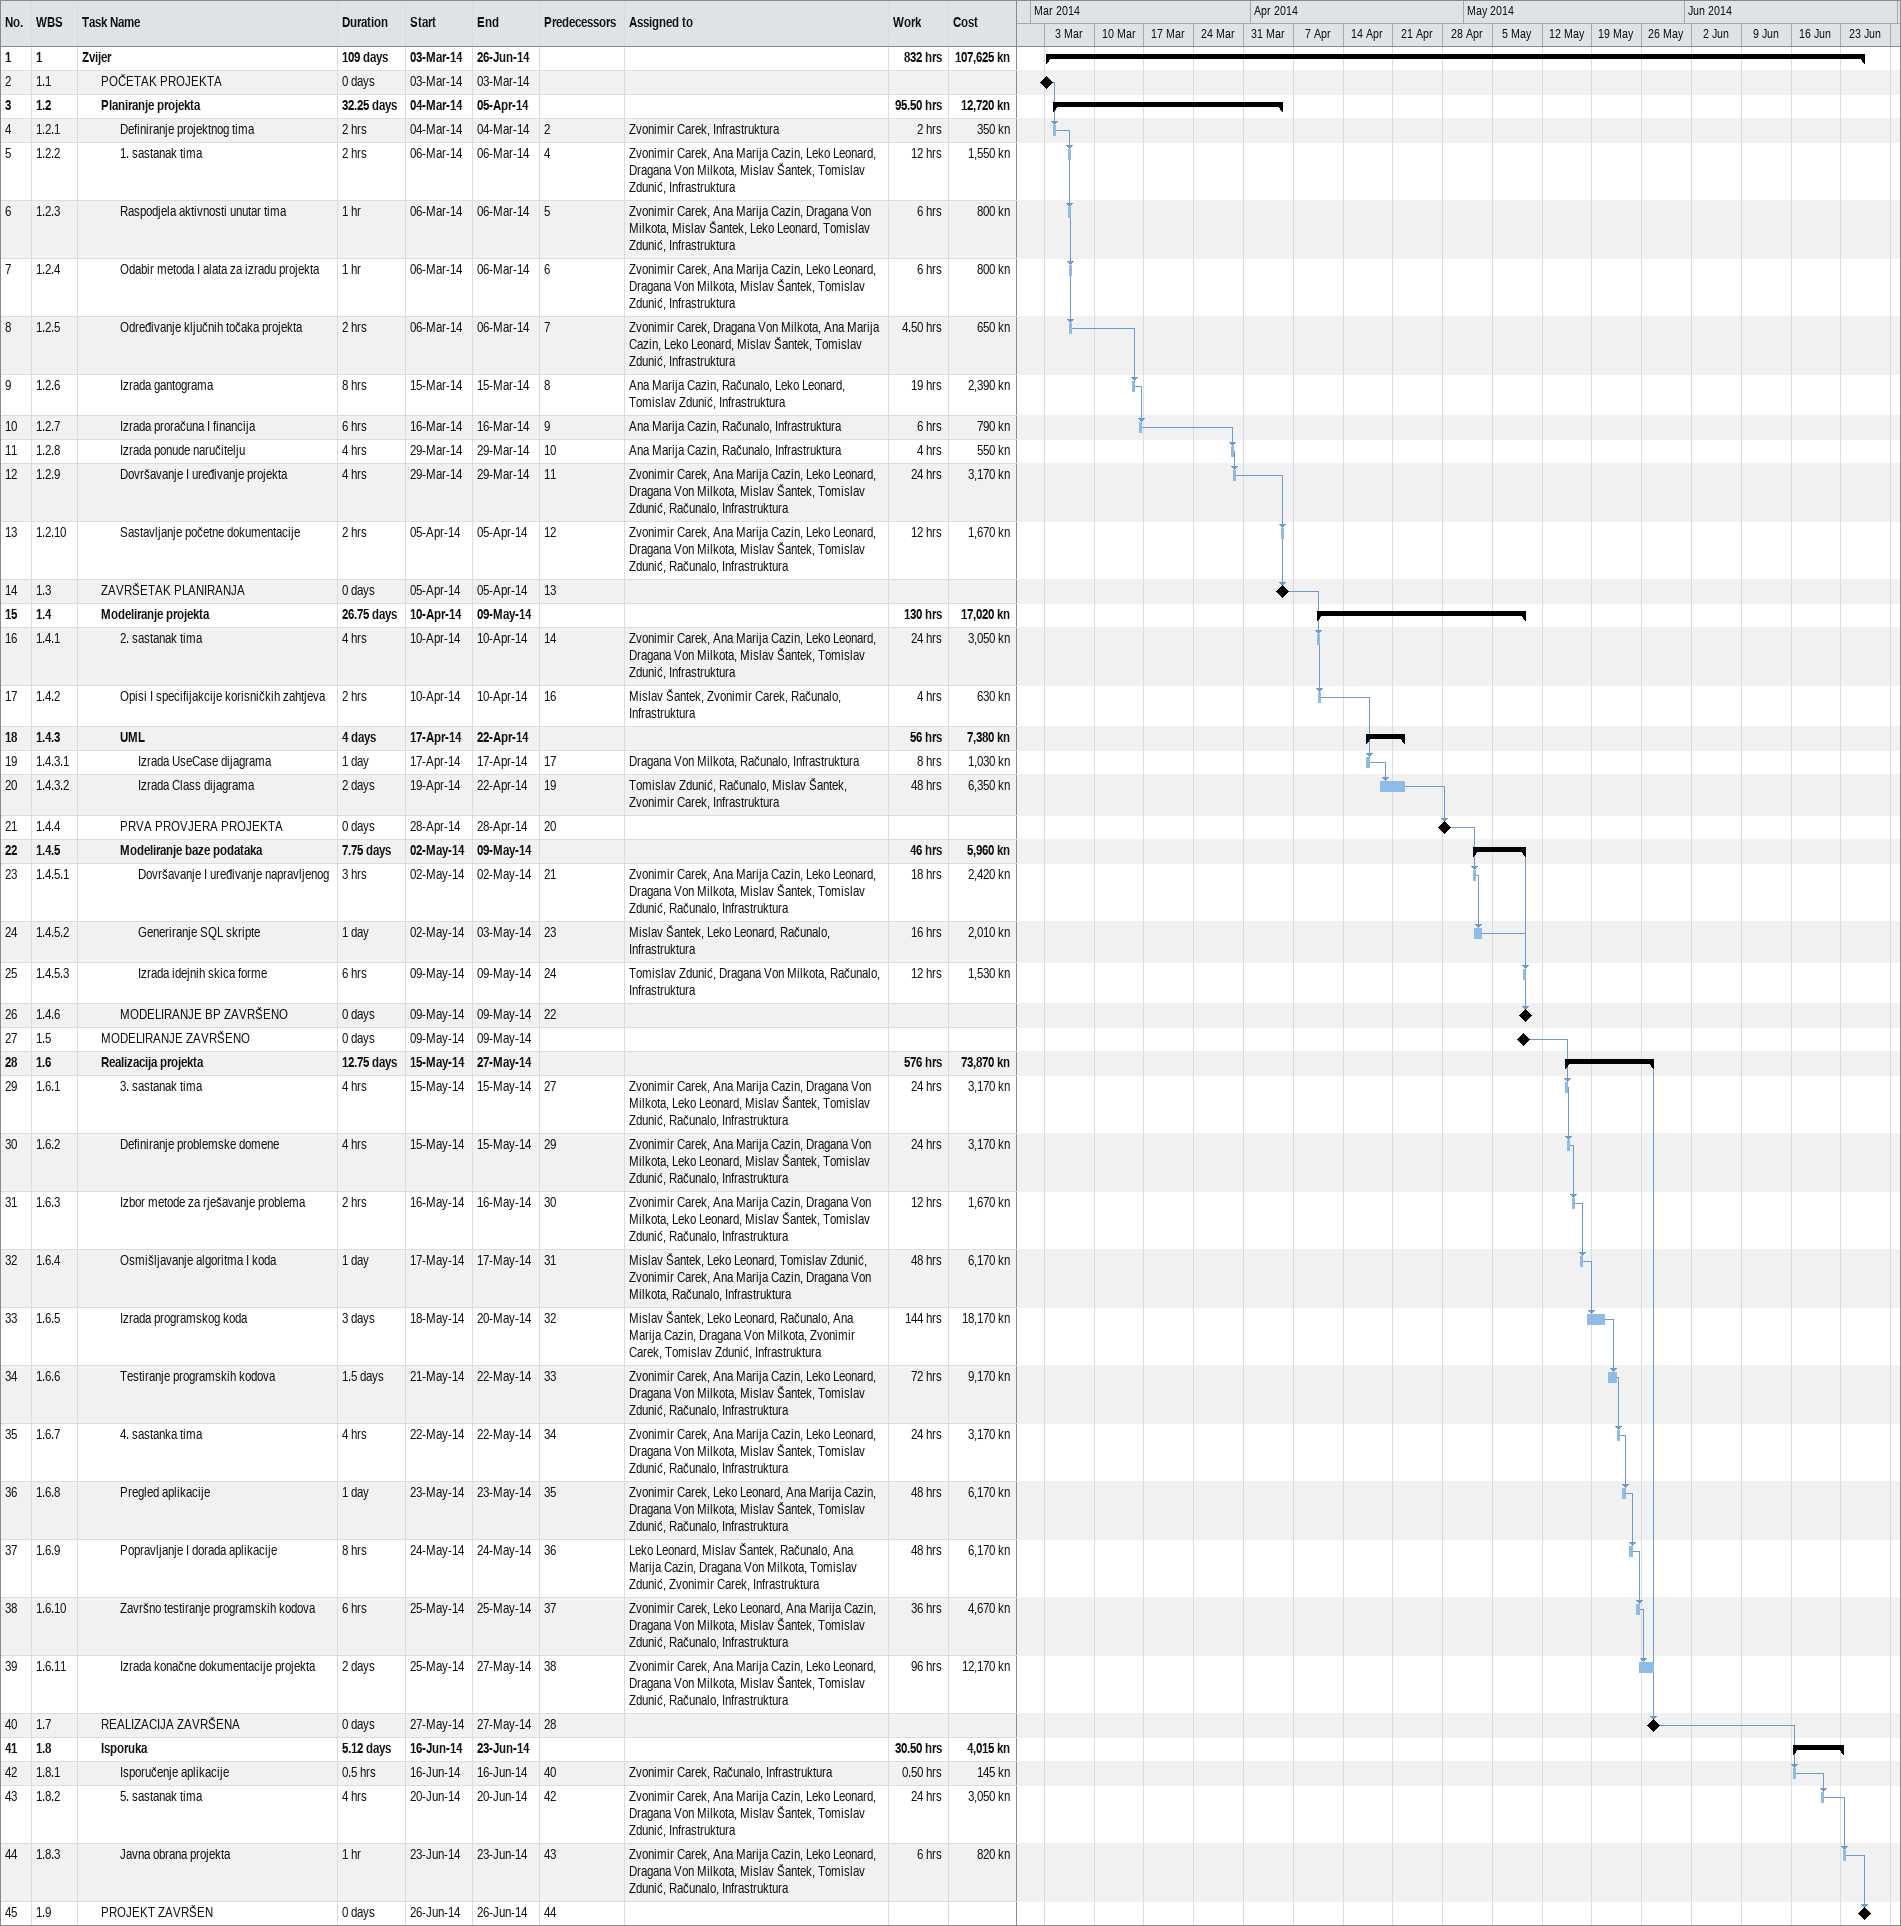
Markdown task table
| ID | WBS | Task | Duration | Start | Finish | Predecessors | Resources | Work (h) | Cost (kn) |
|---|---|---|---|---|---|---|---|---|---|
| 1 | 1 | **Zvijer** | 109d | 2014-03-03 | 2014-06-26 |  |  | 832 | 107625 |
| 2 | 1.1 | POČETAK PROJEKTA | 0d | 2014-03-03 | 2014-03-03 |  |  |  |  |
| 3 | 1.2 | **Planiranje projekta** | 32.25d | 2014-03-04 | 2014-04-05 |  |  | 95.50 | 12720 |
| 4 | 1.2.1 | Definiranje projektnog tima | 2h | 2014-03-04 | 2014-03-04 | 2 | Zvonimir Carek, Infrastruktura | 2 | 350 |
| 5 | 1.2.2 | 1. sastanak tima | 2h | 2014-03-06 | 2014-03-06 | 4 | Zvonimir Carek, Ana Marija Cazin, Leko Leonard, Dragana Von Milkota, Mislav Šantek, Tomislav Zdunić, Infrastruktura | 12 | 1550 |
| 6 | 1.2.3 | Raspodjela aktivnosti unutar tima | 1h | 2014-03-06 | 2014-03-06 | 5 | Zvonimir Carek, Ana Marija Cazin, Dragana Von Milkota, Mislav Šantek, Leko Leonard, Tomislav Zdunić, Infrastruktura | 6 | 800 |
| 7 | 1.2.4 | Odabir metoda I alata za izradu projekta | 1h | 2014-03-06 | 2014-03-06 | 6 | Zvonimir Carek, Ana Marija Cazin, Leko Leonard, Dragana Von Milkota, Mislav Šantek, Tomislav Zdunić, Infrastruktura | 6 | 800 |
| 8 | 1.2.5 | Određivanje ključnih točaka projekta | 2h | 2014-03-06 | 2014-03-06 | 7 | Zvonimir Carek, Dragana Von Milkota, Ana Marija Cazin, Leko Leonard, Mislav Šantek, Tomislav Zdunić, Infrastruktura | 4.50 | 650 |
| 9 | 1.2.6 | Izrada gantograma | 8h | 2014-03-15 | 2014-03-15 | 8 | Ana Marija Cazin, Računalo, Leko Leonard, Tomislav Zdunić, Infrastruktura | 19 | 2390 |
| 10 | 1.2.7 | Izrada proračuna I financija | 6h | 2014-03-16 | 2014-03-16 | 9 | Ana Marija Cazin, Računalo, Infrastruktura | 6 | 790 |
| 11 | 1.2.8 | Izrada ponude naručitelju | 4h | 2014-03-29 | 2014-03-29 | 10 | Ana Marija Cazin, Računalo, Infrastruktura | 4 | 550 |
| 12 | 1.2.9 | Dovršavanje I uređivanje projekta | 4h | 2014-03-29 | 2014-03-29 | 11 | Zvonimir Carek, Ana Marija Cazin, Leko Leonard, Dragana Von Milkota, Mislav Šantek, Tomislav Zdunić, Računalo, Infrastruktura | 24 | 3170 |
| 13 | 1.2.10 | Sastavljanje početne dokumentacije | 2h | 2014-04-05 | 2014-04-05 | 12 | Zvonimir Carek, Ana Marija Cazin, Leko Leonard, Dragana Von Milkota, Mislav Šantek, Tomislav Zdunić, Računalo, Infrastruktura | 12 | 1670 |
| 14 | 1.3 | ZAVRŠETAK PLANIRANJA | 0d | 2014-04-05 | 2014-04-05 | 13 |  |  |  |
| 15 | 1.4 | **Modeliranje projekta** | 26.75d | 2014-04-10 | 2014-05-09 |  |  | 130 | 17020 |
| 16 | 1.4.1 | 2. sastanak tima | 4h | 2014-04-10 | 2014-04-10 | 14 | Zvonimir Carek, Ana Marija Cazin, Leko Leonard, Dragana Von Milkota, Mislav Šantek, Tomislav Zdunić, Infrastruktura | 24 | 3050 |
| 17 | 1.4.2 | Opisi I specifijakcije korisničkih zahtjeva | 2h | 2014-04-10 | 2014-04-10 | 16 | Mislav Šantek, Zvonimir Carek, Računalo, Infrastruktura | 4 | 630 |
| 18 | 1.4.3 | **UML** | 4d | 2014-04-17 | 2014-04-22 |  |  | 56 | 7380 |
| 19 | 1.4.3.1 | Izrada UseCase dijagrama | 1d | 2014-04-17 | 2014-04-17 | 17 | Dragana Von Milkota, Računalo, Infrastruktura | 8 | 1030 |
| 20 | 1.4.3.2 | Izrada Class dijagrama | 2d | 2014-04-19 | 2014-04-22 | 19 | Tomislav Zdunić, Računalo, Mislav Šantek, Zvonimir Carek, Infrastruktura | 48 | 6350 |
| 21 | 1.4.4 | PRVA PROVJERA PROJEKTA | 0d | 2014-04-28 | 2014-04-28 | 20 |  |  |  |
| 22 | 1.4.5 | **Modeliranje baze podataka** | 7.75d | 2014-05-02 | 2014-05-09 |  |  | 46 | 5960 |
| 23 | 1.4.5.1 | Dovršavanje I uređivanje napravljenog | 3h | 2014-05-02 | 2014-05-02 | 21 | Zvonimir Carek, Ana Marija Cazin, Leko Leonard, Dragana Von Milkota, Mislav Šantek, Tomislav Zdunić, Računalo, Infrastruktura | 18 | 2420 |
| 24 | 1.4.5.2 | Generiranje SQL skripte | 1d | 2014-05-02 | 2014-05-03 | 23 | Mislav Šantek, Leko Leonard, Računalo, Infrastruktura | 16 | 2010 |
| 25 | 1.4.5.3 | Izrada idejnih skica forme | 6h | 2014-05-09 | 2014-05-09 | 24 | Tomislav Zdunić, Dragana Von Milkota, Računalo, Infrastruktura | 12 | 1530 |
| 26 | 1.4.6 | MODELIRANJE BP ZAVRŠENO | 0d | 2014-05-09 | 2014-05-09 | 22 |  |  |  |
| 27 | 1.5 | MODELIRANJE ZAVRŠENO | 0d | 2014-05-09 | 2014-05-09 |  |  |  |  |
| 28 | 1.6 | **Realizacija projekta** | 12.75d | 2014-05-15 | 2014-05-27 |  |  | 576 | 73870 |
| 29 | 1.6.1 | 3. sastanak tima | 4h | 2014-05-15 | 2014-05-15 | 27 | Zvonimir Carek, Ana Marija Cazin, Dragana Von Milkota, Leko Leonard, Mislav Šantek, Tomislav Zdunić, Računalo, Infrastruktura | 24 | 3170 |
| 30 | 1.6.2 | Definiranje problemske domene | 4h | 2014-05-15 | 2014-05-15 | 29 | Zvonimir Carek, Ana Marija Cazin, Dragana Von Milkota, Leko Leonard, Mislav Šantek, Tomislav Zdunić, Računalo, Infrastruktura | 24 | 3170 |
| 31 | 1.6.3 | Izbor metode za rješavanje problema | 2h | 2014-05-16 | 2014-05-16 | 30 | Zvonimir Carek, Ana Marija Cazin, Dragana Von Milkota, Leko Leonard, Mislav Šantek, Tomislav Zdunić, Računalo, Infrastruktura | 12 | 1670 |
| 32 | 1.6.4 | Osmišljavanje algoritma I koda | 1d | 2014-05-17 | 2014-05-17 | 31 | Mislav Šantek, Leko Leonard, Tomislav Zdunić, Zvonimir Carek, Ana Marija Cazin, Dragana Von Milkota, Računalo, Infrastruktura | 48 | 6170 |
| 33 | 1.6.5 | Izrada programskog koda | 3d | 2014-05-18 | 2014-05-20 | 32 | Mislav Šantek, Leko Leonard, Računalo, Ana Marija Cazin, Dragana Von Milkota, Zvonimir Carek, Tomislav Zdunić, Infrastruktura | 144 | 18170 |
| 34 | 1.6.6 | Testiranje programskih kodova | 1.5d | 2014-05-21 | 2014-05-22 | 33 | Zvonimir Carek, Ana Marija Cazin, Leko Leonard, Dragana Von Milkota, Mislav Šantek, Tomislav Zdunić, Računalo, Infrastruktura | 72 | 9170 |
| 35 | 1.6.7 | 4. sastanka tima | 4h | 2014-05-22 | 2014-05-22 | 34 | Zvonimir Carek, Ana Marija Cazin, Leko Leonard, Dragana Von Milkota, Mislav Šantek, Tomislav Zdunić, Računalo, Infrastruktura | 24 | 3170 |
| 36 | 1.6.8 | Pregled aplikacije | 1d | 2014-05-23 | 2014-05-23 | 35 | Zvonimir Carek, Leko Leonard, Ana Marija Cazin, Dragana Von Milkota, Mislav Šantek, Tomislav Zdunić, Računalo, Infrastruktura | 48 | 6170 |
| 37 | 1.6.9 | Popravljanje I dorada aplikacije | 8h | 2014-05-24 | 2014-05-24 | 36 | Leko Leonard, Mislav Šantek, Računalo, Ana Marija Cazin, Dragana Von Milkota, Tomislav Zdunić, Zvonimir Carek, Infrastruktura | 48 | 6170 |
| 38 | 1.6.10 | Završno testiranje programskih kodova | 6h | 2014-05-25 | 2014-05-25 | 37 | Zvonimir Carek, Leko Leonard, Ana Marija Cazin, Dragana Von Milkota, Mislav Šantek, Tomislav Zdunić, Računalo, Infrastruktura | 36 | 4670 |
| 39 | 1.6.11 | Izrada konačne dokumentacije projekta | 2d | 2014-05-25 | 2014-05-27 | 38 | Zvonimir Carek, Ana Marija Cazin, Leko Leonard, Dragana Von Milkota, Mislav Šantek, Tomislav Zdunić, Računalo, Infrastruktura | 96 | 12170 |
| 40 | 1.7 | REALIZACIJA ZAVRŠENA | 0d | 2014-05-27 | 2014-05-27 | 28 |  |  |  |
| 41 | 1.8 | **Isporuka** | 5.12d | 2014-06-16 | 2014-06-23 |  |  | 30.50 | 4015 |
| 42 | 1.8.1 | Isporučenje aplikacije | 0.5h | 2014-06-16 | 2014-06-16 | 40 | Zvonimir Carek, Računalo, Infrastruktura | 0.50 | 145 |
| 43 | 1.8.2 | 5. sastanak tima | 4h | 2014-06-20 | 2014-06-20 | 42 | Zvonimir Carek, Ana Marija Cazin, Leko Leonard, Dragana Von Milkota, Mislav Šantek, Tomislav Zdunić, Infrastruktura | 24 | 3050 |
| 44 | 1.8.3 | Javna obrana projekta | 1h | 2014-06-23 | 2014-06-23 | 43 | Zvonimir Carek, Ana Marija Cazin, Leko Leonard, Dragana Von Milkota, Mislav Šantek, Tomislav Zdunić, Računalo, Infrastruktura | 6 | 820 |
| 45 | 1.9 | PROJEKT ZAVRŠEN | 0d | 2014-06-26 | 2014-06-26 | 44 |  |  |  |
